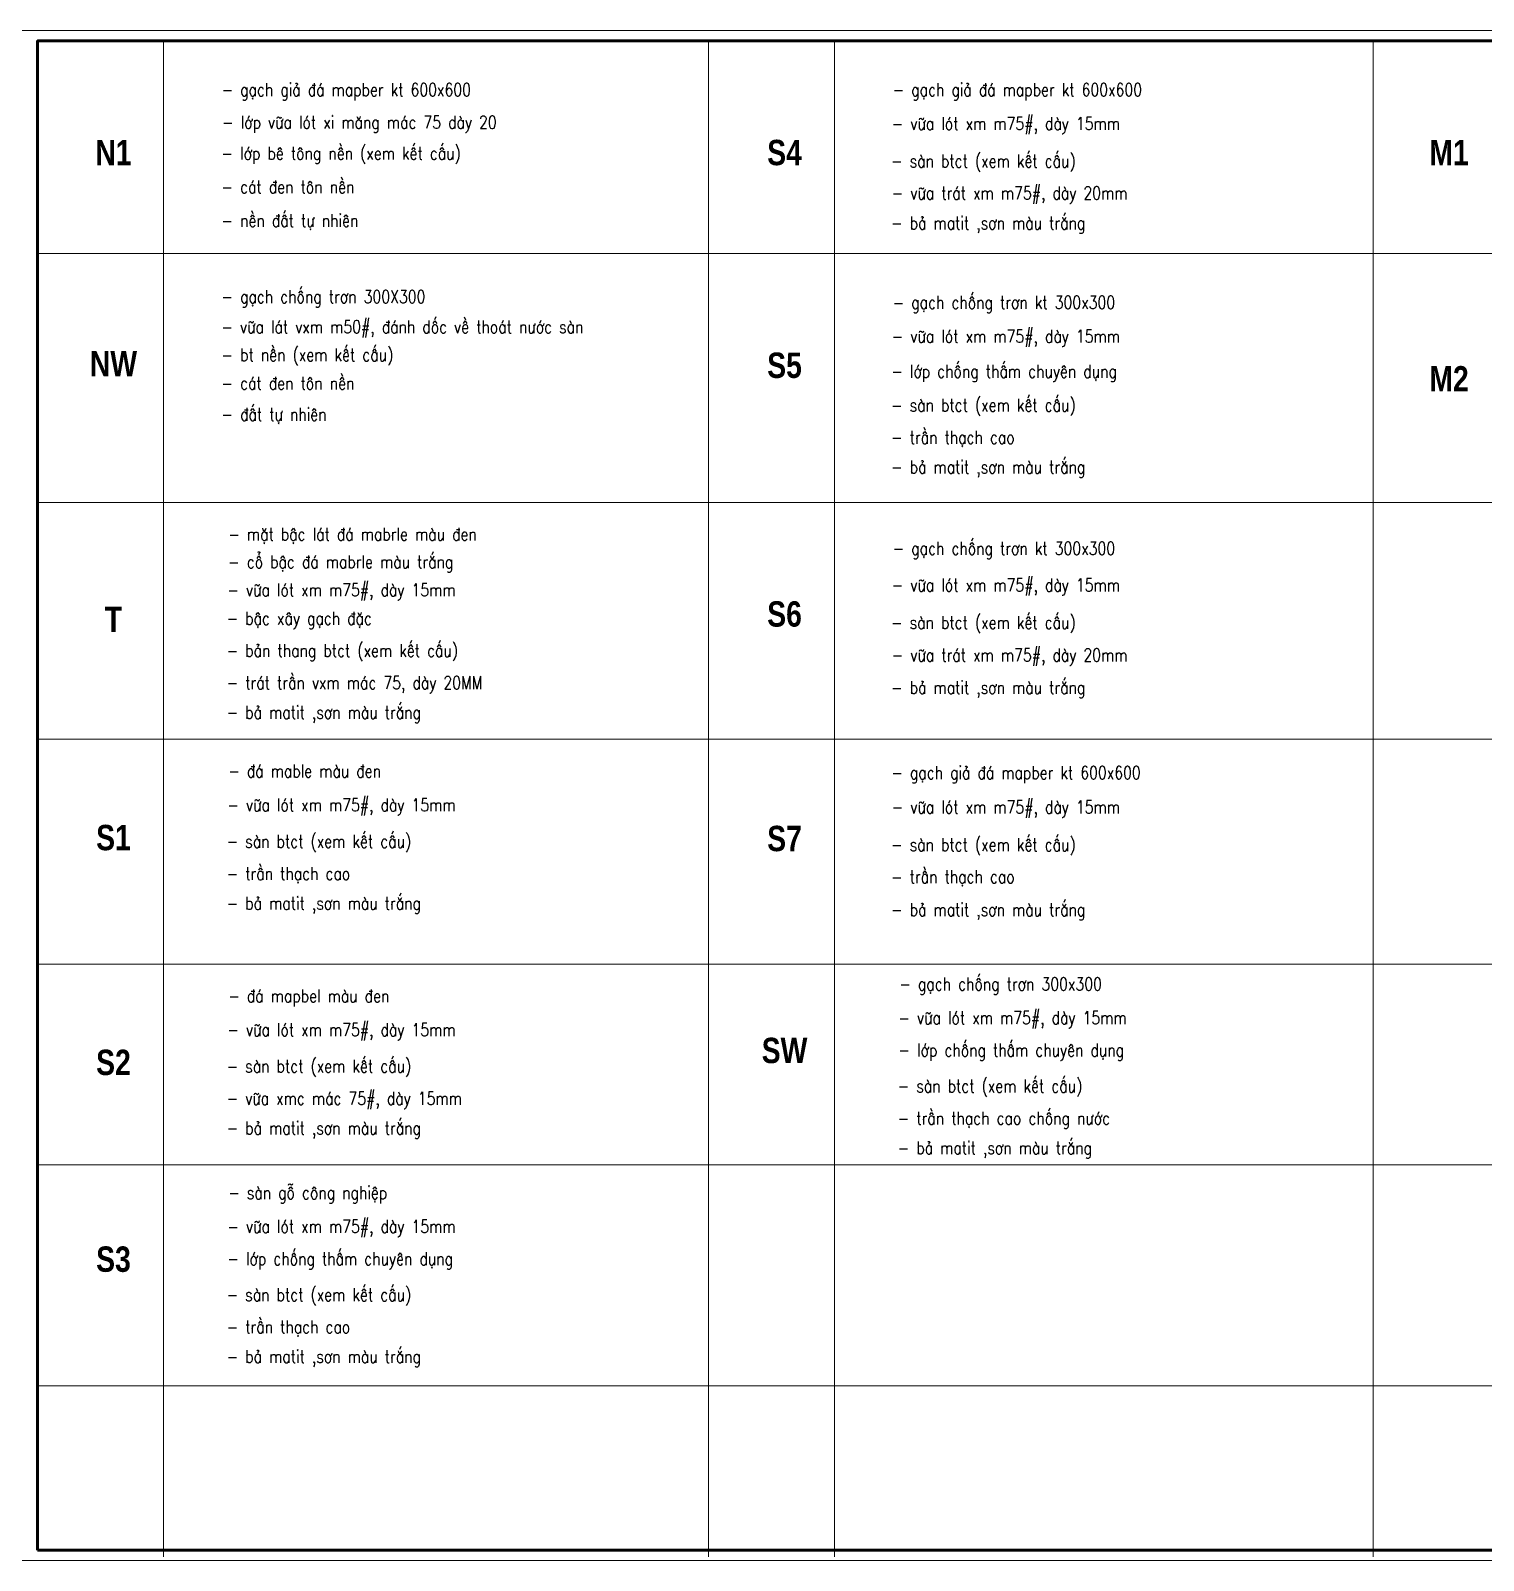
# Model space of a CAD drawing. Header units: millimetres. Extents: x 2565303 to 2664360, y -865723 to -262051.
# Drawn here: x 2631422 to 2648353, y -353049 to -335229 of the extents above; entities that cross this region are included whole.
import ezdxf
from ezdxf.enums import TextEntityAlignment as Align

# ---------------------------------------------------------------- set-up
doc = ezdxf.new("R2010")
doc.units = ezdxf.units.MM
doc.header["$LTSCALE"] = 10
doc.header["$MEASUREMENT"] = 0
doc.layers.get('0').update_dxf_attribs({"linetype": 'CONTINUOUS'})
doc.layers.get('DEFPOINTS').update_dxf_attribs({"color": 10, "linetype": 'CONTINUOUS'})
for name, color, linetype, lineweight in [('dim', 144, 'CONTINUOUS', 13), ('LC Text1', 20, 'CONTINUOUS', 13), ('LC Text2', 7, 'CONTINUOUS', 13)]:
    doc.layers.add(name, color=color, linetype=linetype, lineweight=lineweight)
doc.layers.add('Khungten_LCDI', color=7, linetype='CONTINUOUS')
doc.styles.add('Khungten', font='', dxfattribs={"width": 0.9, "height": 5000})
doc.styles.add('LC 1', font='')
doc.styles.add('LC 3', font='vnsimli.shx', dxfattribs={"width": 0.75})
doc.styles.add('LC3', font='', dxfattribs={"width": 0.8})
doc.styles.add('Title', font='', dxfattribs={"width": 0.8})
doc.styles.get('Khungten').set_extended_font_data('.VnAvantH')
doc.styles.get('LC 1').set_extended_font_data('.VnAvantH', bold=True)
doc.styles.get('LC3').set_extended_font_data('.VnArialH', bold=True)
doc.styles.get('Title').set_extended_font_data('.VnBlackH')

# ---------------------------------------------------------------- blocks, each defined once
blk = doc.blocks.new('lcdi fix')
at = {"layer": 'DEFPOINTS', "lineweight": 0}
blk.add_lwpolyline([(-1200, -14850), (-1200, 14850), (40800, 14850), (40800, -14850)], close=True, dxfattribs=at)
at = {"layer": 'Khungten_LCDI', "color": 5, "lineweight": 60}
blk.add_lwpolyline([(0, -14650), (0, 14650), (40600, 14650), (40600, -14650)], close=True, dxfattribs=at)
at = {"color": 7, "style": 'Khungten', "width": 0.8}
for tag, p in [('REVISION', (39499, -10746)), ('NGAYHT', (39546, -11609))]:
    blk.add_attdef(tag, text='', height=200, dxfattribs=at).set_placement(p, align=Align.CENTER)
at = {"layer": 'LC Text1', "style": 'Title', "width": 1.485915}
for tag, p, p2 in [('TENBANVE1', (36913, -8886), (40339, -8886)), ('TENBANVE2', (36913, -9562), (40339, -9562))]:
    blk.add_attdef(tag, text='', height=250, dxfattribs=at).set_placement(p, p2, align=Align.FIT)
at = {"layer": 'LC Text1', "style": 'Title', "width": 0.7}
blk.add_attdef('SOBANVE', text='', height=250, dxfattribs=at).set_placement((39562, -13896), align=Align.CENTER)
blk = doc.blocks.new('TIEUDE1')
at = {"layer": 'LC Text2', "color": 7, "style": 'LC 1'}
blk.add_attdef('TIªU§Ò', text='', height=5, dxfattribs=at).set_placement((0, 0), align=Align.BOTTOM_CENTER)
blk.add_attdef('TL', text='', height=3, dxfattribs=at).set_placement((0, -2), align=Align.TOP_CENTER)

msp = doc.modelspace()

# ---------------------------------------------------------------- linework, layer by layer
at = {"layer": 'dim'}
for p, q in [((2632969.6, -335349.4), (2632969.6, -353008.3)), ((2639324.5, -335349.4), (2639324.5, -353008.3)), ((2640790.1, -335349.4), (2640790.1, -353008.3)), ((2647068.3, -335349.4), (2647068.3, -353008.3)), ((2653464, -337827.4), (2631504, -337827.4)), ((2653464, -340724.5), (2631504, -340724.5)), ((2653464, -343483.9), (2631504, -343483.9)), ((2653464, -346102.9), (2631504, -346102.9)), ((2653464, -348441.8), (2631504, -348441.8)), ((2653464, -351014.7), (2631504, -351014.7))]:
    msp.add_line(p, q, dxfattribs=at)

# ---------------------------------------------------------------- block references
at = {"layer": 'LC Text1', "xscale": 0.6000000155627276, "yscale": 0.6000000155627276, "zscale": 0.6000000155627276}
msp.add_blockref('lcdi fix', (2631504, -344139.4), dxfattribs=at)
at = {"layer": 'LC Text2'}
ref = msp.add_blockref('TIEUDE1', (2632394.7, -336886), dxfattribs=dict(at, xscale=-60, yscale=60, zscale=60))
ref.add_attrib('TIªU§Ò', 'N1', dxfattribs={"color": 7, "height": 295.46, "style": 'LC3', "width": 0.8}).set_placement((2632388.3, -336886), align=Align.BOTTOM_CENTER)
ref = msp.add_blockref('TIEUDE1', (2640215.2, -336886), dxfattribs=dict(at, xscale=-60, yscale=60, zscale=60))
ref.add_attrib('TIªU§Ò', 'S4', dxfattribs={"color": 7, "height": 295.46, "style": 'LC3', "width": 0.8}).set_placement((2640208.8, -336886), align=Align.BOTTOM_CENTER)
ref = msp.add_blockref('TIEUDE1', (2647959, -336886), dxfattribs=dict(at, xscale=-60, yscale=60, zscale=60))
ref.add_attrib('TIªU§Ò', 'M1', dxfattribs={"color": 7, "height": 295.46, "style": 'LC3', "width": 0.8}).set_placement((2647952.6, -336886), align=Align.BOTTOM_CENTER)
ref = msp.add_blockref('TIEUDE1', (2632394.7, -339346.5), dxfattribs=dict(at, xscale=-60, yscale=60, zscale=60))
ref.add_attrib('TIªU§Ò', 'Nw', dxfattribs={"color": 7, "height": 295.46, "style": 'LC3', "width": 0.8}).set_placement((2632388.3, -339346.5), align=Align.BOTTOM_CENTER)
ref = msp.add_blockref('TIEUDE1', (2640215.2, -339364.1), dxfattribs=dict(at, xscale=-60, yscale=60, zscale=60))
ref.add_attrib('TIªU§Ò', 'S5', dxfattribs={"color": 7, "height": 295.46, "style": 'LC3', "width": 0.8}).set_placement((2640208.8, -339364.1), align=Align.BOTTOM_CENTER)
ref = msp.add_blockref('TIEUDE1', (2647959, -339522), dxfattribs=dict(at, xscale=-60, yscale=60, zscale=60))
ref.add_attrib('TIªU§Ò', 'M2', dxfattribs={"color": 7, "height": 295.46, "style": 'LC3', "width": 0.8}).set_placement((2647952.6, -339522), align=Align.BOTTOM_CENTER)
ref = msp.add_blockref('TIEUDE1', (2632394.7, -342322.6), dxfattribs=dict(at, xscale=-60, yscale=60, zscale=60))
ref.add_attrib('TIªU§Ò', 'T', dxfattribs={"color": 7, "height": 295.5, "style": 'LC3', "width": 0.8}).set_placement((2632388.3, -342322.6), align=Align.BOTTOM_CENTER)
ref = msp.add_blockref('TIEUDE1', (2640215.2, -342261.1), dxfattribs=dict(at, xscale=-60, yscale=60, zscale=60))
ref.add_attrib('TIªU§Ò', 'S6', dxfattribs={"color": 7, "height": 295.46, "style": 'LC3', "width": 0.8}).set_placement((2640208.8, -342261.1), align=Align.BOTTOM_CENTER)
ref = msp.add_blockref('TIEUDE1', (2632394.7, -344865.5), dxfattribs=dict(at, xscale=-60, yscale=60, zscale=60))
ref.add_attrib('TIªU§Ò', 'S1', dxfattribs={"color": 7, "height": 295.46, "style": 'LC3', "width": 0.8}).set_placement((2632388.3, -344865.5), align=Align.BOTTOM_CENTER)
ref = msp.add_blockref('TIEUDE1', (2640215.2, -344876.6), dxfattribs=dict(at, xscale=-60, yscale=60, zscale=60))
ref.add_attrib('TIªU§Ò', 'S7', dxfattribs={"color": 7, "height": 295.46, "style": 'LC3', "width": 0.8}).set_placement((2640208.8, -344876.6), align=Align.BOTTOM_CENTER)
ref = msp.add_blockref('TIEUDE1', (2632394.7, -347484.4), dxfattribs=dict(at, xscale=-60, yscale=60, zscale=60))
ref.add_attrib('TIªU§Ò', 'S2', dxfattribs={"color": 7, "height": 295.46, "style": 'LC3', "width": 0.8}).set_placement((2632388.3, -347484.4), align=Align.BOTTOM_CENTER)
ref = msp.add_blockref('TIEUDE1', (2640215.2, -347345.6), dxfattribs=dict(at, xscale=-60, yscale=60, zscale=60))
ref.add_attrib('TIªU§Ò', 'Sw', dxfattribs={"color": 7, "height": 295.46, "style": 'LC3', "width": 0.8}).set_placement((2640208.8, -347345.6), align=Align.BOTTOM_CENTER)
ref = msp.add_blockref('TIEUDE1', (2632394.7, -349776.4), dxfattribs=dict(at, xscale=-60, yscale=60, zscale=60))
ref.add_attrib('TIªU§Ò', 'S3', dxfattribs={"color": 7, "height": 295.46, "style": 'LC3', "width": 0.8}).set_placement((2632388.3, -349776.4), align=Align.BOTTOM_CENTER)

# ---------------------------------------------------------------- texts
at = {"layer": 'LC Text1', "style": 'LC 3', "width": 0.8}
for s, p in [('- g¹ch gi¶ ®¸ mapber kt 600x600', (2633649, -335992.7)), ('- g¹ch gi¶ ®¸ mapber kt 600x600', (2641469.5, -335992.7)), ('- líp v÷a lãt xi m¨ng m¸c 75 dµy 20', (2633655.1, -336371.5)), ('- líp bª t«ng nÒn (xem kÕt cÊu)', (2633647.8, -336732.6)), ('- c¸t ®en t«n nÒn', (2633647.8, -337124.5)), ('- nÒn ®Êt tù nhiªn', (2633647.8, -337516.4)), ('- g¹ch chèng tr¬n kt 300x300', (2641469.5, -338470.8)), ('- g¹ch chèng tr¬n kt 300x300', (2641469.5, -341335.7)), ('- g¹ch gi¶ ®¸ mapber kt 600x600', (2641453.9, -343947.4))]:
    msp.add_text(s, height=150, dxfattribs=at).set_placement(p)
for s, p in [('- v÷a lãt xm m75#, dµy 15mm', (2641459.5, -336236.4)), ('- sµn btct (xem kÕt cÊu)', (2641450.7, -336673.8)), ('- v÷a tr¸t xm m75#, dµy 20mm', (2641459.5, -337045.4)), ('- b¶ matit ,s¬n mµu tr¾ng', (2641450.7, -337394.6)), ('- g¹ch chèng tr¬n 300X300 ', (2633647.8, -338253.6)), ('- v÷a l¸t vxm m50#, ®¸nh dèc vÒ tho¸t n\xadíc sµn', (2633647.8, -338604.9)), ('- v÷a lãt xm m75#, dµy 15mm', (2641459.5, -338714.5)), ('- bt nÒn (xem kÕt cÊu)', (2633647.8, -338931)), ('- líp chèng thÊm chuyªn dông', (2641453.3, -339122.5)), ('- c¸t ®en t«n nÒn', (2633647.8, -339261.1)), ('- ®Êt tù nhiªn', (2633647.8, -339624.8)), ('- sµn btct (xem kÕt cÊu)', (2641450.7, -339516.9)), ('- trÇn th¹ch cao ', (2641450.7, -339892)), ('- b¶ matit ,s¬n mµu tr¾ng', (2641450.7, -340237.6)), ('- mÆt bËc l¸t ®¸ mabrle mµu ®en', (2633726.6, -341020.1)), ('- cæ bËc ®¸ mabrle mµu tr¾ng', (2633725.4, -341342.3)), ('- v÷a lãt xm m75#, dµy 15mm', (2641459.5, -341611.5)), ('- v÷a lãt xm m75#, dµy 15mm', (2633716.6, -341668.7)), ('- bËc x©y g¹ch ®Æc', (2633707.8, -342000)), ('- sµn btct (xem kÕt cÊu)', (2641450.7, -342049)), ('- b¶n thang btct (xem kÕt cÊu)', (2633707.8, -342375.2)), ('- v÷a tr¸t xm m75#, dµy 20mm', (2641459.5, -342427.5)), ('- tr¸t trÇn vxm m¸c 75, dµy 20MM', (2633707.8, -342750.3)), ('- b¶ matit ,s¬n mµu tr¾ng', (2641450.7, -342806.2)), ('- b¶ matit ,s¬n mµu tr¾ng', (2633707.8, -343095.9)), ('- ®¸ mable mµu ®en', (2633726.6, -343779.5)), ('- v÷a lãt xm m75#, dµy 15mm', (2633716.6, -344173.2)), ('- v÷a lãt xm m75#, dµy 15mm', (2641459.5, -344198.5)), ('- sµn btct (xem kÕt cÊu)', (2633707.8, -344598.1)), ('- sµn btct (xem kÕt cÊu)', (2641450.7, -344635.9)), ('- trÇn th¹ch cao', (2633707.8, -344973.2)), ('- trÇn th¹ch cao', (2641450.7, -345011)), ('- b¶ matit ,s¬n mµu tr¾ng', (2633707.8, -345318.8)), ('- b¶ matit ,s¬n mµu tr¾ng', (2641450.7, -345393.1)), ('- g¹ch chèng tr¬n 300x300', (2641547.1, -346259.6)), ('- ®¸ mapbel mµu ®en', (2633726.6, -346398.4)), ('- v÷a lãt xm m75#, dµy 15mm', (2633716.6, -346792.1)), ('- v÷a lãt xm m75#, dµy 15mm', (2641537.1, -346653.3)), ('- líp chèng thÊm chuyªn dông', (2641537.1, -347029.8)), ('- sµn btct (xem kÕt cÊu)', (2633707.8, -347217)), ('- sµn btct (xem kÕt cÊu)', (2641528.3, -347447.7)), ('- v÷a xmc m¸c 75#, dµy 15mm', (2633707.8, -347592.2)), ('- trÇn th¹ch cao chèng n\xadíc', (2641528.3, -347822.9)), ('- b¶ matit ,s¬n mµu tr¾ng', (2633707.8, -347937.8)), ('- b¶ matit ,s¬n mµu tr¾ng', (2641528.3, -348168.5)), ('- sµn gç c«ng nghiÖp', (2633726.6, -348690.4)), ('- v÷a lãt xm m75#, dµy 15mm', (2633716.6, -349084)), ('- líp chèng thÊm chuyªn dông', (2633716.6, -349460.5)), ('- sµn btct (xem kÕt cÊu)', (2633707.8, -349878.5)), ('- trÇn th¹ch cao', (2633707.8, -350253.6)), ('- b¶ matit ,s¬n mµu tr¾ng', (2633707.8, -350599.2))]:
    msp.add_text(s, height=150, dxfattribs=at).set_placement(p, align=Align.TOP_LEFT)

doc.saveas('drawing.dxf')
